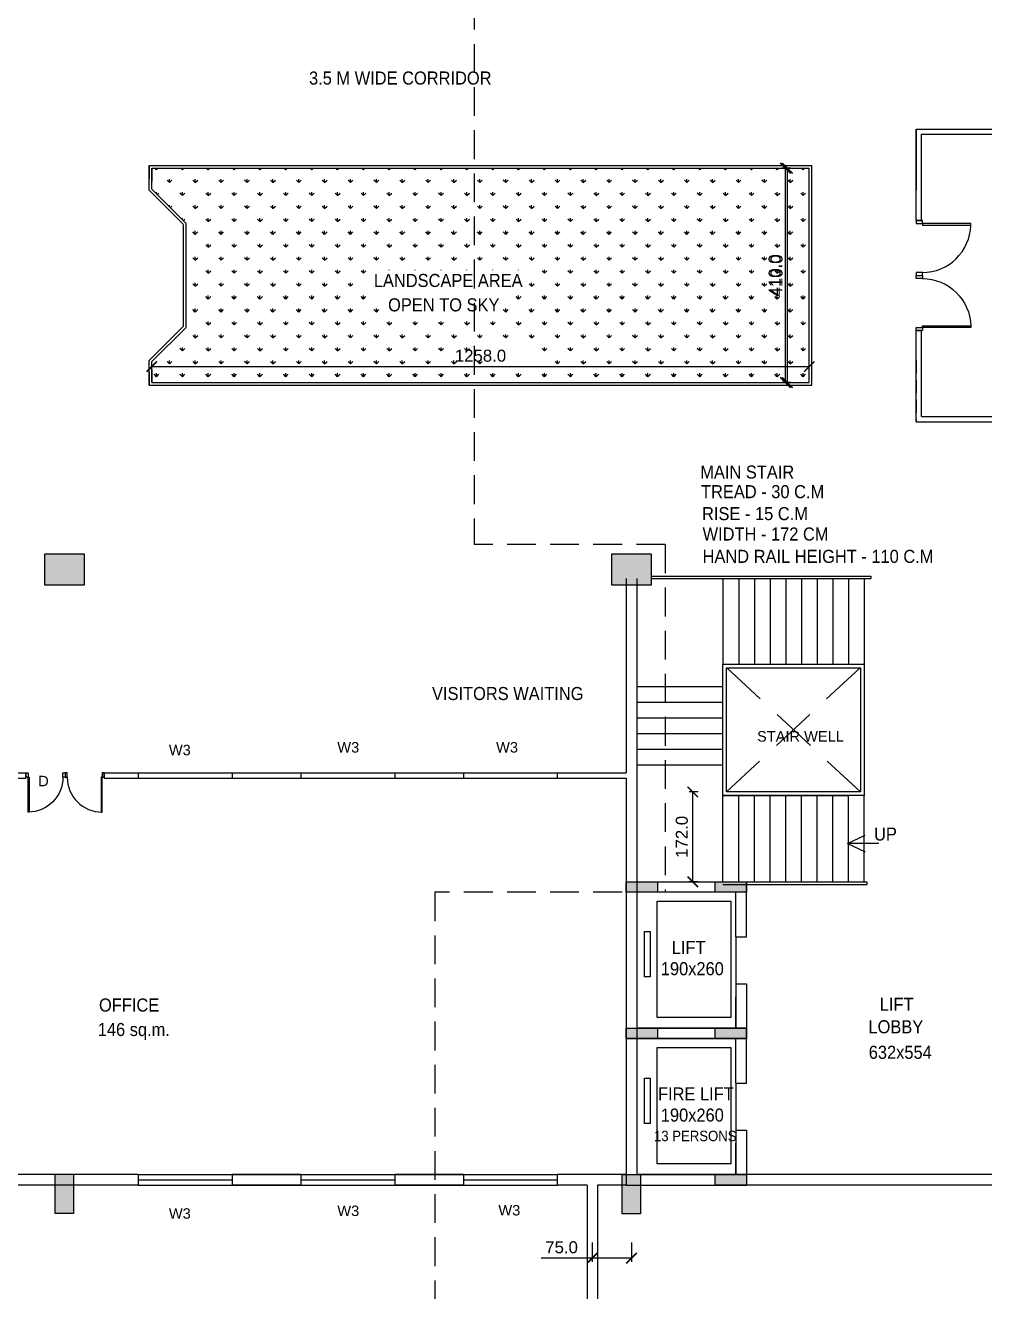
# Model space of a CAD drawing. Extents: x 53439 to 79867, y -144071 to -73305.
# Drawn here: x 68017 to 69853, y -127457 to -125035 of the extents above; entities that cross this region are included whole.
import ezdxf

# ---------------------------------------------------------------- set-up
doc = ezdxf.new("R2010")
doc.units = 0
doc.header["$LTSCALE"] = 0.1
doc.header["$MEASUREMENT"] = 0
doc.header["$PDMODE"] = 35
doc.header["$PDSIZE"] = -0.8
doc.linetypes.add('HIDDEN', pattern=[0.375, 0.25, -0.125])
doc.layers.get('0').update_dxf_attribs({"linetype": 'CONTINUOUS'})
doc.layers.get('DEFPOINTS').update_dxf_attribs({"linetype": 'CONTINUOUS'})
for name, color, linetype in [('DOOR', 30, 'CONTINUOUS'), ('HAT', 253, 'CONTINUOUS'), ('LAYER4', 130, 'CONTINUOUS'), ('STAIR', 142, 'CONTINUOUS'), ('TEXT', 7, 'CONTINUOUS'), ('TEXT-3', 130, 'CONTINUOUS'), ('THIN_HA', 253, 'CONTINUOUS'), ('WALL', 6, 'CONTINUOUS'), ('WIN', 102, 'CONTINUOUS')]:
    doc.layers.add(name, color=color, linetype=linetype)
doc.styles.add('1MM', font='arial.ttf')
doc.styles.add('DIM', font='arial.ttf', dxfattribs={"width": 0.7, "height": 1})
doc.styles.add('DUTCH', font='arial.ttf')
doc.dimstyles.new('KRI', dxfattribs={"dimtxt": 23, "dimasz": 20, "dimexe": 7, "dimexo": 0, "dimgap": 9, "dimtad": 1, "dimdec": 1, "dimzin": 1, "dimtxsty": '1MM', "dimblk": 'ARCHTICK', "dimcen": 0.5, "dimclrd": 252, "dimclre": 252, "dimclrt": 7, "dimaunit": 1, "dimadec": 8, "dimazin": 3, "dimtfac": 1, "dimtdec": 1, "dimtmove": 0, "dimatfit": 3})

# ---------------------------------------------------------------- blocks, each defined once
blk = doc.blocks.new('COL')
at = {"layer": 'LAYER4', "linetype": 'CONTINUOUS', "ltscale": 0.1}
blk.add_hatch(color=256, dxfattribs=at).paths.add_polyline_path([(3474.816, -1756.199), (3474.816, -1755.999), (3475.416, -1755.999), (3475.416, -1756.199)])
blk.add_lwpolyline([(3474.816, -1756.199), (3474.816, -1755.999), (3475.416, -1755.999), (3475.416, -1756.199)], close=True, dxfattribs=at)
blk = doc.blocks.new('_ARCHTICK')
at = {"layer": 'WALL', "color": 0, "const_width": 0.15}
blk.add_lwpolyline([(-0.5, -0.5), (0.5, 0.5)], dxfattribs=at)
blk = doc.blocks.new('*D52')
at = {"layer": 'DEFPOINTS', "color": 0, "linetype": 'CONTINUOUS', "ltscale": 0.1}
for p in [(69102.3, -127363.2, -0.3), (69177.3, -127363.2), (69102.3, -127393.1)]:
    blk.add_point(p, dxfattribs=at)
at = {"layer": 'LAYER4', "color": 252, "linetype": 'CONTINUOUS', "ltscale": 0.1}
for p, q in [((69102.3, -127363.2), (69102.3, -127400.1)), ((69177.3, -127363.2), (69177.3, -127400.1)), ((69102.3, -127393.1), (69004.8, -127393.1)), ((69177.3, -127393.1), (69102.3, -127393.1))]:
    blk.add_line(p, q, dxfattribs=at)
at = {"layer": 'LAYER4', "color": 252, "linetype": 'CONTINUOUS', "ltscale": 0.1, "xscale": 20, "yscale": 20, "zscale": 20}
for p, rotation in [((69102.3, -127393.1), 179.998715690927), ((69177.3, -127393.1), 359.998715690927)]:
    blk.add_blockref('_ARCHTICK', p, dxfattribs=dict(at, rotation=rotation))
at = {"layer": 'LAYER4', "color": 7, "linetype": 'CONTINUOUS', "ltscale": 0.1, "insert": (69043.6, -127372.4), "char_height": 23, "attachment_point": 5, "rotation": 359.9987, "style": '1MM'}
blk.add_mtext('75.0', dxfattribs=at)
blk = doc.blocks.new('YTTU')
at = {"layer": 'THIN_HA', "linetype": 'CONTINUOUS', "ltscale": 0.1}
blk.add_hatch(color=2, dxfattribs=at).paths.add_polyline_path([(-6879.58, -1156.369), (-6878.83, -1156.369), (-6878.83, -1156.969), (-6879.58, -1156.969)])
at = {"layer": 'THIN_HA', "color": 2, "linetype": 'CONTINUOUS', "ltscale": 0.1}
blk.add_lwpolyline([(-6879.58, -1156.369), (-6878.83, -1156.369), (-6878.83, -1156.969), (-6879.58, -1156.969)], close=True, dxfattribs=at)
blk = doc.blocks.new('*D84')
at = {"layer": 'DEFPOINTS', "color": 0, "linetype": 'CONTINUOUS', "ltscale": 0.1}
for p in [(69294.6, -126501.3), (69305, -126501.3), (69305, -126673.3)]:
    blk.add_point(p, dxfattribs=at)
at = {"layer": 'WALL', "color": 252, "linetype": 'CONTINUOUS', "ltscale": 0.1}
for p, q in [((69305, -126501.3), (69287.6, -126501.3)), ((69294.6, -126673.3), (69294.6, -126501.3)), ((69305, -126673.3), (69287.6, -126673.3))]:
    blk.add_line(p, q, dxfattribs=at)
at = {"layer": 'WALL', "color": 252, "linetype": 'CONTINUOUS', "ltscale": 0.1, "xscale": 20, "yscale": 20, "zscale": 20}
for p, rotation in [((69294.6, -126501.3), 90), ((69294.6, -126673.3), 270)]:
    blk.add_blockref('_ARCHTICK', p, dxfattribs=dict(at, rotation=rotation))
at = {"layer": 'WALL', "color": 7, "linetype": 'CONTINUOUS', "ltscale": 0.1, "insert": (69273.8, -126587.3), "char_height": 23, "attachment_point": 5, "rotation": 90, "style": '1MM'}
blk.add_mtext('172.0', dxfattribs=at)
blk = doc.blocks.new('*D142')
at = {"layer": 'DEFPOINTS', "color": 0, "linetype": 'CONTINUOUS', "ltscale": 0.1}
for p in [(68259.4, -125693.3, 4.5), (69517.4, -125687.8), (69517.4, -125693.3, 0)]:
    blk.add_point(p, dxfattribs=at)
at = {"layer": 'WALL', "color": 252, "linetype": 'CONTINUOUS', "ltscale": 0.1}
for p, q in [((68259.4, -125693.3), (68259.4, -125680.8)), ((68259.4, -125687.8), (69517.4, -125687.8)), ((69517.4, -125693.3), (69517.4, -125680.8))]:
    blk.add_line(p, q, dxfattribs=at)
at = {"layer": 'WALL', "color": 252, "linetype": 'CONTINUOUS', "ltscale": 0.1, "xscale": 20, "yscale": 20, "zscale": 20, "rotation": 180}
blk.add_blockref('_ARCHTICK', (68259.4, -125687.8), dxfattribs=at)
at = {"layer": 'WALL', "color": 252, "linetype": 'CONTINUOUS', "ltscale": 0.1, "xscale": 20, "yscale": 20, "zscale": 20}
blk.add_blockref('_ARCHTICK', (69517.4, -125687.8), dxfattribs=at)
at = {"layer": 'WALL', "color": 7, "linetype": 'CONTINUOUS', "ltscale": 0.1, "insert": (68888.4, -125667), "char_height": 23, "attachment_point": 5, "style": '1MM'}
blk.add_mtext('1258.0', dxfattribs=at)
blk = doc.blocks.new('*D143')
at = {"layer": 'DEFPOINTS', "color": 0, "linetype": 'CONTINUOUS', "ltscale": 0.1}
for p in [(69475.8, -125308.3), (69482.4, -125308.3, 9.2), (69482.4, -125718.3, 9.2)]:
    blk.add_point(p, dxfattribs=at)
at = {"layer": 'WALL', "color": 252, "linetype": 'CONTINUOUS', "ltscale": 0.1}
for p, q in [((69482.4, -125308.3), (69468.8, -125308.3)), ((69475.8, -125718.3), (69475.8, -125308.3)), ((69482.4, -125718.3), (69468.8, -125718.3))]:
    blk.add_line(p, q, dxfattribs=at)
at = {"layer": 'WALL', "color": 252, "linetype": 'CONTINUOUS', "ltscale": 0.1, "xscale": 20, "yscale": 20, "zscale": 20}
for p, rotation in [((69475.8, -125308.3), 90), ((69475.8, -125718.3), 270)]:
    blk.add_blockref('_ARCHTICK', p, dxfattribs=dict(at, rotation=rotation))
at = {"layer": 'WALL', "color": 7, "linetype": 'CONTINUOUS', "ltscale": 0.1, "insert": (69455, -125513.3), "char_height": 23, "attachment_point": 5, "rotation": 90, "style": '1MM'}
blk.add_mtext('410.0', dxfattribs=at)
blk = doc.blocks.new('*D90')
at = {"layer": 'DEFPOINTS', "color": 0, "linetype": 'CONTINUOUS', "ltscale": 0.1}
for p in [(69472.1, -125308.3), (69478.8, -125308.3, 9.2), (69478.8, -125718.3, 9.2)]:
    blk.add_point(p, dxfattribs=at)
at = {"layer": 'WALL', "color": 252, "linetype": 'CONTINUOUS', "ltscale": 0.1}
for p, q in [((69478.8, -125308.3), (69465.1, -125308.3)), ((69472.1, -125718.3), (69472.1, -125308.3)), ((69478.8, -125718.3), (69465.1, -125718.3))]:
    blk.add_line(p, q, dxfattribs=at)
at = {"layer": 'WALL', "color": 252, "linetype": 'CONTINUOUS', "ltscale": 0.1, "xscale": 20, "yscale": 20, "zscale": 20}
for p, rotation in [((69472.1, -125308.3), 90), ((69472.1, -125718.3), 270)]:
    blk.add_blockref('_ARCHTICK', p, dxfattribs=dict(at, rotation=rotation))
at = {"layer": 'WALL', "color": 7, "linetype": 'CONTINUOUS', "ltscale": 0.1, "insert": (69451.4, -125513.3), "char_height": 23, "attachment_point": 5, "rotation": 90, "style": '1MM'}
blk.add_mtext('410.0', dxfattribs=at)
blk = doc.blocks.new('A$C764D24B9')
at = {"layer": 'DOOR'}
for points in [[(0.056, 0.111), (0.083, 0.111), (0.083, 1), (0.056, 1)], [(0, 0), (0.056, 0), (0.056, 0.111), (0, 0.111)], [(0.944, 0), (1, 0), (1, 0.111), (0.944, 0.111)]]:
    blk.add_lwpolyline(points, close=True, dxfattribs=at)
blk.add_arc((0.056, 0.111), 0.889, 0, 90, dxfattribs=at)
blk = doc.blocks.new('A$C67844AE1')
at = {"layer": 'DOOR'}
for points in [[(-212.1, -222.2), (-210, -222.2), (-210, -156), (-212.1, -156)], [(-216.2, -230.5), (-212.1, -230.5), (-212.1, -222.2), (-216.2, -222.2)], [(-145.4, -230.5), (-141.2, -230.5), (-141.2, -222.2), (-145.4, -222.2)]]:
    blk.add_lwpolyline(points, close=True, dxfattribs=at)
blk.add_arc((-211.7, -222.3), 66.3, 0.0126, 88.5703, dxfattribs=at)

msp = doc.modelspace()

# ---------------------------------------------------------------- hatches: boundary and pattern name
at = {"layer": 'HAT', "linetype": 'CONTINUOUS', "ltscale": 0.1}
h = msp.add_hatch(dxfattribs=at)
h.set_pattern_fill('GRASS', color=3, scale=35, style=0)
h.set_pattern_definition([(90, (-33523.066, -111229.082), (-24.7487373, 24.7487373), [6.5625, -42.934975]), (45, (-33523.066, -111229.08), (-24.748737, 24.748737), [6.5625, -28.4375]), (135, (-33523.066, -111229.08), (-24.748737, -24.748737), [6.5625, -28.4375])])
h.paths.add_polyline_path([(69517.44, -125308.28), (69177.31, -125308.28), (69177.31, -125718.28), (69517.44, -125718.28)])
h.paths.add_polyline_path([(69177.31, -125308.28), (68876.58, -125308.28), (68876.58, -125718.28), (69177.31, -125718.28)])
h.paths.add_polyline_path([(68876.58, -125308.28), (68259.42, -125308.28), (68259.42, -125348.28), (68324.42, -125413.28), (68324.42, -125613.28), (68259.42, -125678.28), (68259.42, -125718.28), (68876.58, -125718.28)])
h.paths.add_polyline_path([(69563.83, -125558.26), (69563.83, -125468.3), (69598.81, -125468.3), (69598.81, -125558.26)])
h.paths.add_polyline_path([(69563.83, -125558.26), (69563.83, -125468.3), (69598.81, -125468.3), (69598.81, -125558.26)])
h.paths.add_polyline_path([(68900.95, -125649.53), (69005.82, -125649.53), (69005.82, -125684.53), (68900.95, -125684.53)], flags=16)
h.paths.add_polyline_path([(68705.15, -125588.99), (68931.18, -125588.99), (68931.18, -125550.19), (68705.15, -125550.19)])
h.paths.add_polyline_path([(68677.86, -125542.34), (68975.57, -125542.34), (68975.57, -125503.56), (68677.86, -125503.56)])
at = {"layer": 'THIN_HA', "linetype": 'CONTINUOUS', "ltscale": 0.1}
for points in [[(69227.27, -126673.32), (69227.27, -126693.32), (69167.27, -126693.32), (69167.27, -126673.32)], [(69397.27, -126673.32), (69397.27, -126693.32), (69337.27, -126693.32), (69337.27, -126673.32)], [(69227.27, -126953.24), (69227.27, -126973.24), (69167.27, -126973.24), (69167.27, -126953.24)], [(69397.27, -126953.32), (69397.27, -126973.32), (69337.27, -126973.32), (69337.27, -126953.32)], [(68074.81, -127232.78), (68109.81, -127232.78), (68109.81, -127307.78), (68074.81, -127307.78)], [(69159.81, -127233.28), (69194.81, -127233.28), (69194.81, -127308.28), (69159.81, -127308.28)], [(69397.27, -127233.28), (69397.27, -127253.28), (69337.27, -127253.28), (69337.27, -127233.28)]]:
    msp.add_hatch(color=2, dxfattribs=at).paths.add_polyline_path(points)

# ---------------------------------------------------------------- linework, layer by layer
at = {"layer": 'DOOR', "linetype": 'CONTINUOUS', "ltscale": 0.1}
for p, q in [((69352.28, -126256.8, 0), (69622.37, -126256.77, 0)), ((69352.28, -126508.29), (69352.28, -126256.8)), ((69352.29, -126256.8, 0), (69622.37, -126256.77, 0)), ((69359.28, -126263.82, 0), (69615.37, -126263.8, 0)), ((69359.28, -126501.32), (69359.28, -126263.82)), ((69615.37, -126263.8), (69615.38, -126501.31)), ((69622.37, -126256.8), (69622.38, -126508.28)), ((69622.28, -126508.28), (69352.28, -126508.29)), ((69352.28, -126508.29), (69592.28, -126508.29)), ((69352.28, -126508.29), (69592.28, -126508.29)), ((69615.38, -126501.31), (69359.28, -126501.32))]:
    msp.add_line(p, q, dxfattribs=at)
for points in [[(69226.5, -126710.21), (69367.4, -126710.21), (69367.4, -126932.85), (69226.5, -126932.85)], [(69202.59, -126768.61), (69213.14, -126768.61), (69213.14, -126855.27), (69202.59, -126855.27)], [(69226.5, -126990.21), (69367.4, -126990.21), (69367.4, -127212.85), (69226.5, -127212.85)], [(69202.59, -127048.61), (69213.14, -127048.61), (69213.14, -127135.27), (69202.59, -127135.27)]]:
    msp.add_lwpolyline(points, close=True, dxfattribs=at)
at = {"layer": 'HAT', "color": 7, "linetype": 'HIDDEN', "ltscale": 2200}
for p, q in [((68876.58, -123255.68), (68876.58, -126027.95)), ((69241.78, -126027.95), (68876.58, -126027.95)), ((69241.78, -126027.95), (69241.78, -126693.24, 0)), ((69241.78, -126693.24, 0), (68801.3, -126693.24, 0)), ((68801.3, -126693.24, 0), (68801.3, -128014.29, 0))]:
    msp.add_line(p, q, dxfattribs=at)
at = {"layer": 'LAYER4', "linetype": 'CONTINUOUS', "ltscale": 0.1}
for p, q in [((69722.36, -125233.28, -0.01), (69722.36, -125350.35, -0.01)), ((69722.36, -125233.28, -0.01), (70025.5, -125233.33, -5.69)), ((69722.42, -125408.54, -0.01), (69722.45, -125233.28, -0.01)), ((69722.35, -125243.28, -0.01), (69722.45, -125243.28, -0.01)), ((69732.42, -125408.54, -0.01), (69732.45, -125243.28, -0.01)), ((69732.45, -125243.28, -0.2), (70035.5, -125243.32, -3.86)), ((68254.42, -125303.28, 9.26), (69522.44, -125303.26, 9.24)), ((68254.42, -125303.28, 4.49), (68254.42, -125328.28, 4.49)), ((68254.42, -125350.35, 4.63), (68254.42, -125303.28, 4.63)), ((69522.44, -125723.26, -0.01), (69522.44, -125303.26, -0.01)), ((68259.42, -125308.28, 9.26), (69517.44, -125308.26, 9.24)), ((68259.42, -125308.28, 4.49), (68259.42, -125333.28, 4.49)), ((68259.42, -125348.28, 4.63), (68259.42, -125308.28, 4.63)), ((69517.44, -125718.26, -0.01), (69517.44, -125308.26, -0.01)), ((68254.42, -125350.35, 4.63), (68319.42, -125415.35, 4.63)), ((68259.42, -125348.28, 4.63), (68324.42, -125413.28, 4.63)), ((68319.42, -125415.88, 4.63), (68319.42, -125611.21, 4.63)), ((68324.42, -125413.28, 4.63), (68324.42, -125613.28, 4.63)), ((69722.38, -125408.54, -0.01), (69732.42, -125408.54, -0.01)), ((68254.42, -125676.21, 4.63), (68319.42, -125611.21, 4.63)), ((68259.42, -125678.28, 4.63), (68324.42, -125613.28, 4.63)), ((69722.36, -125793.28, -0.01), (69722.38, -125618.54, -0.01)), ((69722.38, -125618.54, -0.01), (69732.38, -125618.54, -0.01)), ((69732.36, -125783.28, -0.01), (69732.38, -125618.54, -0.01)), ((68254.42, -125723.28, 4.63), (68254.42, -125676.21, 4.63)), ((68259.42, -125718.28, 4.63), (68259.42, -125678.28, 4.63)), ((68259.42, -125693.28, 4.49), (68259.42, -125718.28, 4.49)), ((68254.42, -125698.28, 4.49), (68254.42, -125723.28, 4.49)), ((68259.42, -125718.28, 9.26), (69517.44, -125718.26, 9.24)), ((68254.42, -125723.28, 9.26), (69522.44, -125723.26, 9.24)), ((69722.36, -125783.28, -0.01), (69722.36, -125783.28, -0.01)), ((69732.36, -125783.28, -0.04), (70035.5, -125783.29, -0.83)), ((69722.36, -125793.28, -0.01), (70025.5, -125793.29, -0.81)), ((69732.36, -125793.28, -0.01), (69732.36, -125793.28, -0.01)), ((69377.31, -126778.28, -10.81), (69377.31, -126868.28, -10.81)), ((69377.31, -126778.28, -10.81), (69377.31, -126868.28, -10.81)), ((69377.31, -127058.28, -10.81), (69377.31, -127148.28, -10.81)), ((69377.31, -127058.28, -10.81), (69377.31, -127148.28, -10.81))]:
    msp.add_line(p, q, dxfattribs=at)
at = {"layer": 'LAYER4', "linetype": 'HIDDEN', "ltscale": 1000}
msp.add_line((69722.36, -125676.21, -0.01), (69722.36, -125793.28, -0.01), dxfattribs=at)
at = {"layer": 'LAYER4', "color": 1, "linetype": 'HIDDEN', "ltscale": 3500}
for p, q in [((69614.85, -126263.8, 0.3), (69359.28, -126501.32, 0)), ((69359.83, -126263.82, 0.3), (69615.38, -126501.31, 0))]:
    msp.add_line(p, q, dxfattribs=at)
at = {"layer": 'STAIR', "linetype": 'CONTINUOUS', "ltscale": 0.1}
for p, q in [((69214.81, -126088.37, 0), (69635.27, -126088.32, 0)), ((69214.81, -126093.37, 0), (69635.27, -126093.32, 0)), ((69352.48, -126093.29), (69352.48, -126256.8)), ((69382.48, -126093.29), (69382.48, -126256.8)), ((69382.48, -126093.29), (69382.48, -126256.8)), ((69412.48, -126093.29), (69412.48, -126256.8)), ((69412.48, -126093.29), (69412.48, -126256.8)), ((69442.48, -126093.29), (69442.48, -126256.8)), ((69442.48, -126093.29), (69442.48, -126256.8)), ((69472.48, -126093.29), (69472.48, -126256.8)), ((69472.48, -126093.29), (69472.48, -126256.8)), ((69502.48, -126093.29), (69502.48, -126256.8)), ((69502.48, -126093.29), (69502.48, -126256.8)), ((69532.48, -126093.29), (69532.48, -126256.8)), ((69532.48, -126093.29), (69532.48, -126256.8)), ((69562.48, -126093.29), (69562.48, -126256.8)), ((69562.48, -126093.29), (69562.48, -126256.8)), ((69592.45, -126093.31), (69592.37, -126256.8)), ((69592.45, -126093.31), (69592.37, -126256.8)), ((69592.48, -126093.29), (69592.48, -126256.8)), ((69592.48, -126093.29), (69592.48, -126256.8)), ((69622.45, -126093.33), (69622.37, -126256.8)), ((69622.45, -126093.33), (69622.37, -126256.8)), ((69635.27, -126088.32, 0), (69635.27, -126093.32, 0)), ((69635.27, -126088.32, 0), (69635.27, -126093.32, 0)), ((69352.28, -126300.39), (69187.31, -126300.39)), ((69352.28, -126300.39), (69187.31, -126300.39)), ((69352.28, -126330.39), (69187.31, -126330.39)), ((69352.28, -126330.39), (69187.31, -126330.39)), ((69352.28, -126360.39), (69187.31, -126360.39)), ((69352.28, -126360.39), (69187.31, -126360.39)), ((69352.28, -126390.39), (69187.31, -126390.39)), ((69352.28, -126390.39), (69187.31, -126390.39)), ((69352.28, -126420.39), (69187.31, -126420.39)), ((69352.28, -126450.39), (69187.31, -126450.39)), ((69352.28, -126673.28), (69352.28, -126508.29)), ((69382.28, -126508.29), (69382.28, -126673.29)), ((69382.28, -126508.29), (69382.28, -126673.29)), ((69382.28, -126508.32), (69382.28, -126673.32)), ((69382.28, -126508.32), (69382.28, -126673.32)), ((69412.28, -126508.29), (69412.28, -126673.29)), ((69412.28, -126508.29), (69412.28, -126673.29)), ((69412.28, -126508.32), (69412.28, -126673.32)), ((69412.28, -126508.32), (69412.28, -126673.32)), ((69442.28, -126508.29), (69442.28, -126673.29)), ((69442.28, -126508.29), (69442.28, -126673.29)), ((69442.28, -126508.32), (69442.28, -126673.32)), ((69442.28, -126508.32), (69442.28, -126673.32)), ((69472.28, -126508.29), (69472.28, -126673.29)), ((69472.28, -126508.29), (69472.28, -126673.29)), ((69472.28, -126508.32), (69472.28, -126673.32)), ((69472.28, -126508.32), (69472.28, -126673.32)), ((69502.28, -126508.29), (69502.28, -126673.29)), ((69502.28, -126508.29), (69502.28, -126673.29)), ((69502.28, -126508.32), (69502.28, -126673.32)), ((69502.28, -126508.32), (69502.28, -126673.32)), ((69532.28, -126508.29), (69532.28, -126673.29)), ((69532.28, -126508.29), (69532.28, -126673.29)), ((69532.28, -126508.32), (69532.28, -126673.32)), ((69532.28, -126508.32), (69532.28, -126673.32)), ((69562.28, -126508.29), (69562.28, -126673.29)), ((69562.28, -126508.29), (69562.28, -126673.29)), ((69562.28, -126508.32), (69562.28, -126673.32)), ((69562.28, -126508.32), (69562.28, -126673.32)), ((69592.28, -126508.29), (69592.28, -126673.29)), ((69592.28, -126508.29), (69592.28, -126673.29)), ((69592.28, -126508.32), (69592.28, -126673.32)), ((69592.28, -126508.32), (69592.28, -126673.32)), ((69622.28, -126508.29), (69622.2, -126673.29)), ((69622.28, -126508.29), (69622.2, -126673.29)), ((69622.28, -126508.32), (69622.2, -126673.32)), ((69622.28, -126508.32), (69622.2, -126673.32)), ((69352.29, -126673.29, 10.81), (69627.59, -126673.27, 10.81)), ((69352.29, -126673.29, 10.81), (69627.59, -126673.27, 10.81)), ((69352.29, -126678.29, 10.81), (69627.59, -126678.27, 10.81)), ((69352.29, -126678.29, 10.81), (69627.59, -126678.27, 10.81)), ((69627.59, -126673.26, 10.81), (69627.59, -126678.27, 10.81)), ((69627.59, -126673.26, 10.81), (69627.59, -126678.27, 10.81))]:
    msp.add_line(p, q, dxfattribs=at)
at = {"layer": 'THIN_HA', "color": 2, "linetype": 'CONTINUOUS', "ltscale": 0.1}
for points, elevation in [([(69227.27, -126673.32), (69227.27, -126693.32), (69167.27, -126693.32), (69167.27, -126673.32)], 10.81), ([(69397.27, -126673.32), (69397.27, -126693.32), (69337.27, -126693.32), (69337.27, -126673.32)], 10.81), ([(69227.27, -126953.24), (69227.27, -126973.24), (69167.27, -126973.24), (69167.27, -126953.24)], 0), ([(69397.27, -126953.32), (69397.27, -126973.32), (69337.27, -126973.32), (69337.27, -126953.32)], 10.81), ([(68074.81, -127232.78), (68109.81, -127232.78), (68109.81, -127307.78), (68074.81, -127307.78)], 0), ([(69159.81, -127233.28), (69194.81, -127233.28), (69194.81, -127308.28), (69159.81, -127308.28)], 0), ([(69397.27, -127233.28), (69397.27, -127253.28), (69337.27, -127253.28), (69337.27, -127233.28)], 0)]:
    msp.add_lwpolyline(points, close=True, dxfattribs=dict(at, elevation=elevation))
at = {"layer": 'WALL', "linetype": 'CONTINUOUS', "ltscale": 0.1}
for p, q in [((69167.31, -126093.28), (69167.31, -126464.95)), ((69167.31, -126093.28), (69167.31, -126464.95)), ((69167.31, -126093.28), (69167.31, -126464.95)), ((69187.32, -126093.28), (69187.31, -127158.28)), ((69187.32, -126093.28), (69187.31, -127158.28)), ((69187.32, -126093.28), (69187.31, -127158.28)), ((67951.06, -126465.01, 0), (68018.49, -126464.99, 0)), ((68018.49, -126464.99), (68018.5, -126474.99, 0)), ((68168.49, -126464.95, 0), (68233.46, -126464.95, 0)), ((68168.49, -126464.95), (68168.49, -126475.22)), ((68233.46, -126464.95, -9.89), (68233.46, -126474.95, -9.89)), ((68413.46, -126464.95), (68544.71, -126464.95)), ((68413.46, -126464.95, -9.89), (68413.46, -126474.95, -9.89)), ((68544.71, -126464.95, -9.89), (68544.71, -126474.95, -9.89)), ((68724.71, -126464.95), (68855.96, -126464.95)), ((68724.71, -126464.95, -9.89), (68724.71, -126474.95, -9.89)), ((68855.96, -126464.95, -9.89), (68855.96, -126474.95, -9.89)), ((69035.96, -126464.95, 0), (69167.31, -126464.95, 0)), ((69035.96, -126474.95, -9.89), (69035.96, -126464.95, -9.89)), ((67951.06, -126475.01, 0), (68018.5, -126474.99, 0)), ((68168.49, -126474.95, 0), (68233.46, -126474.95, 0)), ((68413.46, -126474.95), (68544.71, -126474.95)), ((68724.71, -126474.95), (68855.96, -126474.95)), ((69035.96, -126474.95, 0), (69167.31, -126474.95, 0)), ((69167.31, -126474.95), (69167.31, -127158.28)), ((69167.31, -126484.95), (69167.31, -127158.28)), ((69167.31, -126484.95), (69167.31, -127158.28)), ((69590.56, -126600.11), (69624.66, -126584.11)), ((69650.71, -126600.11), (69590.56, -126600.11)), ((69590.56, -126600.11), (69624.66, -126616.11)), ((69167.27, -126673.28, 10.81), (69397.27, -126673.28, 10.81)), ((69167.27, -126673.28, 10.81), (69397.27, -126673.28, 10.81)), ((69167.31, -126673.28, 10.81), (69397.31, -126673.28, 10.81)), ((69167.31, -126673.28, 10.81), (69397.31, -126673.28, 10.81)), ((69167.31, -126673.32), (69167.31, -126973.28)), ((69167.31, -126673.32), (69397.31, -126673.32)), ((69167.31, -126673.32), (69167.31, -126973.28)), ((69167.31, -126673.32), (69397.31, -126673.32)), ((69292.28, -126673.24, 10.81), (69292.28, -126673.28, 10.81)), ((69292.28, -126673.24, 10.81), (69292.28, -126673.28, 10.81)), ((69292.28, -126673.28), (69292.28, -126673.32)), ((69292.28, -126673.28), (69292.28, -126673.32)), ((69397.31, -126778.28, -10.81), (69397.31, -126673.32)), ((69397.31, -126778.28, -10.81), (69397.31, -126673.32)), ((69397.27, -126693.24, 0), (69187.27, -126693.24, 0)), ((69397.27, -126693.24, 0), (69187.27, -126693.24, 0)), ((69397.31, -126693.24, 0), (69187.31, -126693.24, 0)), ((69397.31, -126693.24, 0), (69187.31, -126693.24, 0)), ((69397.31, -126693.28, -10.81), (69187.31, -126693.28, -10.81)), ((69187.31, -126693.28), (69187.31, -126953.28)), ((69397.31, -126693.28, -10.81), (69187.31, -126693.28, -10.81)), ((69187.31, -126693.28), (69187.31, -126953.28)), ((69377.31, -126778.28, -10.81), (69377.31, -126693.32)), ((69377.31, -126778.28, -10.81), (69377.31, -126693.32)), ((69377.31, -126778.28, -10.81), (69397.31, -126778.28, -10.81)), ((69377.31, -126778.28, -10.81), (69397.31, -126778.28, -10.81)), ((69377.31, -126868.28, -10.81), (69377.31, -126953.28, -10.81)), ((69377.31, -126868.28, -10.81), (69397.31, -126868.28, -10.81)), ((69377.31, -126868.28, -10.81), (69377.31, -126953.28, -10.81)), ((69377.31, -126868.28, -10.81), (69397.31, -126868.28, -10.81)), ((69397.31, -126868.28, -10.81), (69397.31, -126973.28, -10.81)), ((69397.31, -126868.28, -10.81), (69397.31, -126973.28, -10.81)), ((69377.31, -126953.28, -10.81), (69377.31, -126893.28, -10.81)), ((69377.31, -126953.28, -10.81), (69377.31, -126893.28, -10.81)), ((69167.31, -126953.32), (69167.31, -127253.28, -10.81)), ((69167.31, -126953.32), (69397.31, -126953.32)), ((69167.31, -126953.32), (69167.31, -127253.28, -10.81)), ((69167.31, -126953.32), (69397.31, -126953.32)), ((69187.31, -126953.28, -10.81), (69397.31, -126953.28, -10.81)), ((69187.31, -126953.28, -10.81), (69397.31, -126953.28, -10.81)), ((69292.28, -126953.28), (69292.28, -126953.32)), ((69292.28, -126953.28), (69292.28, -126953.32)), ((69397.31, -127058.28, -10.81), (69397.31, -126953.32)), ((69397.31, -127058.28, -10.81), (69397.31, -126953.32)), ((69397.31, -126973.28, -10.81), (69187.31, -126973.28, -10.81)), ((69187.31, -126973.28, -10.81), (69187.31, -127233.28, -10.81)), ((69397.31, -126973.28, -10.81), (69187.31, -126973.28, -10.81)), ((69187.31, -126973.28, -10.81), (69187.31, -127233.28, -10.81)), ((69377.31, -127058.28, -10.81), (69377.31, -126973.32)), ((69377.31, -127058.28, -10.81), (69377.31, -126973.32)), ((69377.31, -127058.28, -10.81), (69397.31, -127058.28, -10.81)), ((69377.31, -127058.28, -10.81), (69397.31, -127058.28, -10.81)), ((69377.31, -127148.28, -10.81), (69377.31, -127233.28, -10.81)), ((69377.31, -127148.28, -10.81), (69397.31, -127148.28, -10.81)), ((69377.31, -127148.28, -10.81), (69377.31, -127233.28, -10.81)), ((69377.31, -127148.28, -10.81), (69397.31, -127148.28, -10.81)), ((69397.31, -127148.28, -10.81), (69397.31, -127253.28, -10.81)), ((69397.31, -127148.28, -10.81), (69397.31, -127253.28, -10.81)), ((69377.31, -127233.28, -10.81), (69377.31, -127173.28, -10.81)), ((69377.31, -127233.28, -10.81), (69377.31, -127173.28, -10.81)), ((68233.46, -127233.28, -9.89), (67951.06, -127233.28)), ((68233.46, -127233.28, -9.89), (68233.46, -127253.28, -9.89)), ((68544.71, -127233.28), (68413.46, -127233.28)), ((68544.71, -127233.28, 0), (68413.46, -127233.28, 0)), ((68544.71, -127233.28, 0), (68413.46, -127233.28, 0)), ((68544.71, -127233.28, 0), (68413.46, -127233.28, 0)), ((68544.71, -127233.28, 0), (68413.46, -127233.28, 0)), ((68544.71, -127233.28, 0), (68413.46, -127233.28, 0)), ((68544.71, -127233.28, 0), (68413.46, -127233.28, 0)), ((68544.71, -127233.28, 0), (68413.46, -127233.28, 0)), ((68413.46, -127233.28, -9.89), (68544.71, -127233.28, -9.89)), ((68413.46, -127233.28, -9.89), (68544.71, -127233.28, -9.89)), ((68413.46, -127233.28, -9.89), (68413.46, -127253.28, -9.89)), ((68413.46, -127233.28, -9.89), (68544.71, -127233.28, -9.89)), ((68544.71, -127233.28, -9.89), (68437.21, -127233.28, -9.89)), ((68437.21, -127233.28, -9.89), (68544.71, -127233.28, -9.89)), ((68544.71, -127233.28, -9.89), (68544.71, -127253.28, -9.89)), ((68855.96, -127233.28), (68724.71, -127233.28)), ((68855.96, -127233.28, 0), (68724.71, -127233.28, 0)), ((68855.96, -127233.28, 0), (68724.71, -127233.28, 0)), ((68855.96, -127233.28, 0), (68724.71, -127233.28, 0)), ((68855.96, -127233.28, 0), (68724.71, -127233.28, 0)), ((68855.96, -127233.28, 0), (68724.71, -127233.28, 0)), ((68855.96, -127233.28, 0), (68724.71, -127233.28, 0)), ((68855.96, -127233.28, 0), (68724.71, -127233.28, 0)), ((68724.71, -127233.28, -9.89), (68855.96, -127233.28, -9.89)), ((68724.71, -127233.28, -9.89), (68855.96, -127233.28, -9.89)), ((68724.71, -127233.28, -9.89), (68724.71, -127253.28, -9.89)), ((68724.71, -127233.28, -9.89), (68855.96, -127233.28, -9.89)), ((68855.96, -127233.28, -9.89), (68739.71, -127233.28, -9.89)), ((68739.71, -127233.28, -9.89), (68855.96, -127233.28, -9.89)), ((68855.96, -127233.28, -9.89), (68855.96, -127253.28, -9.89)), ((69112.79, -127233.28), (69035.96, -127233.28)), ((69112.79, -127233.28), (69035.96, -127233.28)), ((69112.79, -127233.28), (69035.96, -127233.28)), ((69112.79, -127233.28), (69035.96, -127233.28)), ((69112.79, -127233.28), (69035.96, -127233.28)), ((69112.79, -127233.28), (69035.96, -127233.28)), ((69167.31, -127233.28), (69035.96, -127233.28)), ((69035.96, -127253.28, -9.89), (69035.96, -127233.28, -9.89)), ((69187.31, -127233.28, -10.81), (69397.31, -127233.28, -10.81)), ((69187.31, -127233.28, -10.81), (69397.31, -127233.28, -10.81)), ((69397.35, -127232.78, -2.14), (69925.64, -127232.78, -2.14)), ((69397.35, -127232.78, -2.37), (69752.54, -127232.78, -2.37)), ((68233.46, -127253.28, -9.89), (67951.06, -127253.28)), ((68544.71, -127253.28, -4.52), (68413.46, -127253.28, -3.19)), ((68544.71, -127253.28, -4.52), (68413.46, -127253.28, -3.19)), ((68544.71, -127253.28, -4.52), (68413.46, -127253.28, -3.19)), ((68413.46, -127253.28, -9.89), (68544.71, -127253.28, -9.89)), ((68413.46, -127253.28, -9.89), (68544.71, -127253.28, -9.89)), ((68413.46, -127253.28, -9.89), (68544.71, -127253.28, -9.89)), ((68544.71, -127253.28, -9.89), (68437.21, -127253.28, -9.89)), ((68544.71, -127253.28, -9.89), (68437.21, -127253.28, -9.89)), ((68544.71, -127253.28, -9.89), (68437.21, -127253.28, -9.89)), ((68544.71, -127253.28, -9.89), (68437.21, -127253.28, -9.89)), ((68544.71, -127253.28, -9.89), (68437.21, -127253.28, -9.89)), ((68855.96, -127253.28, -7.66), (68724.71, -127253.28, -6.34)), ((68855.96, -127253.28, -7.66), (68724.71, -127253.28, -6.34)), ((68855.96, -127253.28, -7.66), (68724.71, -127253.28, -6.34)), ((68724.71, -127253.28, -9.89), (68855.96, -127253.28, -9.89)), ((68724.71, -127253.28, -9.89), (68855.96, -127253.28, -9.89)), ((68724.71, -127253.28, -9.89), (68855.96, -127253.28, -9.89)), ((68855.96, -127253.28, -9.89), (68739.71, -127253.28, -9.89)), ((68855.96, -127253.28, -9.89), (68739.71, -127253.28, -9.89)), ((68855.96, -127253.28, -9.89), (68739.71, -127253.28, -9.89)), ((68855.96, -127253.28, -9.89), (68739.71, -127253.28, -9.89)), ((68855.96, -127253.28, -9.89), (68739.71, -127253.28, -9.89)), ((69092.31, -127253.28, -10.05), (69035.96, -127253.28, -9.48)), ((69092.31, -127253.28, -10.05), (69035.96, -127253.28, -9.48)), ((69092.31, -127253.28, 0.08), (69092.31, -127516.56, -1.57)), ((69167.31, -127253.28, -10.81), (69112.31, -127253.28, -10.25)), ((69167.31, -127253.28, -10.81), (69112.31, -127253.28, -10.25)), ((69112.31, -127253.28, 0.08), (69112.31, -127496.56, -1.45)), ((69397.35, -127252.78, -2.37), (69925.65, -127252.78, -2.37)), ((69397.35, -127252.78, -2.37), (69772.54, -127252.78, -2.37))]:
    msp.add_line(p, q, dxfattribs=at)
for points, elevation in [([(68233.46, -126464.95), (68233.46, -126474.95)], -9.89), ([(68413.46, -126464.95), (68413.46, -126474.95)], -9.89), ([(69397.31, -126953.28), (69187.31, -126953.28)], -10.81), ([(69397.31, -126953.28), (69187.31, -126953.28)], -10.81), ([(69397.31, -126953.28), (69187.31, -126953.28)], -10.81), ([(69397.31, -126953.28), (69187.31, -126953.28)], -10.81), ([(69167.31, -126973.28), (69397.31, -126973.28)], -10.81), ([(69167.31, -126973.28), (69397.31, -126973.28)], -10.81), ([(68233.46, -127233.28), (68233.46, -127253.28)], -9.89), ([(68413.46, -127233.28), (68544.71, -127233.28)], -9.89), ([(68413.46, -127233.28), (68413.46, -127253.28)], -9.89), ([(68437.21, -127233.28), (68544.71, -127233.28)], -9.89), ([(68724.71, -127233.28), (68855.96, -127233.28)], -9.89), ([(68739.71, -127233.28), (68855.96, -127233.28)], -9.89), ([(69397.31, -127233.28), (69187.31, -127233.28)], -10.81), ([(69397.31, -127233.28), (69187.31, -127233.28)], -10.81), ([(69397.31, -127233.28), (69187.31, -127233.28)], -10.81), ([(69397.31, -127233.28), (69187.31, -127233.28)], -10.81), ([(68413.46, -127253.28), (68544.71, -127253.28)], -9.89), ([(68437.21, -127253.28), (68544.71, -127253.28)], -9.89), ([(68724.71, -127253.28), (68855.96, -127253.28)], -9.89), ([(68739.71, -127253.28), (68855.96, -127253.28)], -9.89), ([(69167.31, -127253.28), (69397.31, -127253.28)], -10.81), ([(69167.31, -127253.28), (69397.31, -127253.28)], -10.81)]:
    msp.add_lwpolyline(points, dxfattribs=dict(at, elevation=elevation))
at = {"layer": 'WIN'}
for p, q in [((68233.46, -126464.95, -9.89), (68413.46, -126464.95, -9.89)), ((68544.71, -126464.95, -9.89), (68724.71, -126464.95, -9.89)), ((68855.96, -126464.95, -9.89), (69035.96, -126464.95, -9.89)), ((68233.46, -126474.95, -9.89), (68413.46, -126474.95, -9.89)), ((68544.71, -126474.95, -9.89), (68724.71, -126474.95, -9.89)), ((68855.96, -126474.95, -9.89), (69035.96, -126474.95, -9.89)), ((68233.46, -127233.28, -9.89), (68413.46, -127233.28, -9.89)), ((68233.46, -127243.28, -9.89), (68413.46, -127243.28, -9.89)), ((68544.71, -127233.28, -9.89), (68724.71, -127233.28, -9.89)), ((68544.71, -127243.28, -9.89), (68724.71, -127243.28, -9.89)), ((68855.96, -127233.28, -9.89), (69035.96, -127233.28, -9.89)), ((68855.96, -127243.28, -9.89), (69035.96, -127243.28, -9.89)), ((68233.46, -127253.28, -9.89), (68413.46, -127253.28, -9.89)), ((68544.71, -127253.28, -9.89), (68724.71, -127253.28, -9.89)), ((68855.96, -127253.28, -9.89), (69035.96, -127253.28, -9.89))]:
    msp.add_line(p, q, dxfattribs=at)

# ---------------------------------------------------------------- block references
at = {"layer": 'LAYER4', "linetype": 'CONTINUOUS', "xscale": 100, "yscale": 100, "zscale": 100}
for p in [(-278314.29, 48926.59, 10.81), (-278314.29, 48926.59, 10.81), (-278314.25, 48926.59, 10.81), (-278314.25, 48926.59, 10.81), (-278144.29, 48926.59, 10.81), (-278144.29, 48926.59, 10.81), (-278144.25, 48926.59, 10.81), (-278144.25, 48926.59, 10.81)]:
    msp.add_blockref('COL', p, dxfattribs=at)
at = {"layer": 'THIN_HA', "color": 2, "linetype": 'CONTINUOUS', "xscale": 100, "yscale": 100, "zscale": 100}
for p in [(756012.78, -10408.87, 0), (757097.78, -10408.87, 0)]:
    msp.add_blockref('YTTU', p, dxfattribs=at)
at = {"layer": 'WALL', "linetype": 'CONTINUOUS', "ltscale": 0.1}
for name, p, xscale, yscale, zscale, rotation in [('A$C67844AE1', (70045.11, -125711.24, -0.01), 1.399999999965075, 1.399999999965075, 1.399999999965075, 270), ('A$C67844AE1', (70045.11, -125315.85, -0.01), -1.399999999965075, 1.399999999965075, 1.399999999994179, 270), ('A$C764D24B9', (68018.49, -126464.95), -75.00000000116415, 75.0000000010914, 75.00000000109135, 180)]:
    msp.add_blockref(name, p, dxfattribs=dict(at, xscale=xscale, yscale=yscale, zscale=zscale, rotation=rotation))
at = {"layer": 'WALL', "linetype": 'CONTINUOUS', "ltscale": 0.1, "extrusion": (0, 0, -1), "xscale": -75.00000000116415, "yscale": 75.0000000010914, "zscale": -75.00000000116415, "rotation": 180}
msp.add_blockref('A$C764D24B9', (-68168.49, -126464.95), dxfattribs=at)

# ---------------------------------------------------------------- texts
at = {"style": 'DIM'}
for s, p in [('STAIR WELL', (69417.73, -126405.04, 0.13)), ('W3', (68292.14, -126431.14, -9.89)), ('W3', (68614.49, -126425.98, -9.89)), ('W3', (68918.34, -126425.98, -9.89)), ('D', (68042.11, -126490.51, 0)), ('W3', (68614.49, -127312.59, -9.89)), ('W3', (68922.67, -127311.53, -9.89)), ('W3', (68292.14, -127317.75, -9.89))]:
    msp.add_text(s, height=20, dxfattribs=at).set_placement(p)
at = {"layer": 'TEXT', "style": 'DUTCH', "width": 0.9}
for s, p in [('3.5 M WIDE CORRIDOR', (68560.34, -125148.23)), ('LANDSCAPE AREA', (68684.32, -125535.45, 0)), ('OPEN TO SKY', (68711.62, -125582.1)), ('VISITORS WAITING', (68795.68, -126325.61)), ('UP', (69641.61, -126594.41)), ('LIFT', (69254.49, -126811.45, 0)), ('190x260', (69233.49, -126851.95, 0)), ('OFFICE', (68158.42, -126921.44, 0)), ('LIFT', (69652.52, -126920.02, 0)), ('146 sq.m.', (68156.03, -126968.27, 0)), ('LOBBY', (69630.86, -126963.06, 0)), ('632x554', (69631.41, -127011.86, 0))]:
    msp.add_text(s, height=25, dxfattribs=at).set_placement(p)
at = {"layer": 'TEXT', "color": 1, "style": 'DUTCH', "width": 0.9}
for s, height, p in [('FIRE LIFT', 25, (69228.13, -127091.45, 0)), ('190x260', 25, (69233.49, -127131.95, 0)), ('13 PERSONS', 20, (69220.44, -127169.37, -10.81))]:
    msp.add_text(s, height=height, dxfattribs=at).set_placement(p)
at = {"layer": 'TEXT-3', "color": 1, "style": 'DUTCH', "width": 0.9}
for s, p in [('MAIN STAIR', (69308.92, -125901.97, 0)), ('TREAD - 30 C.M', (69310.42, -125939.47, 0)), ('RISE - 15 C.M', (69312.42, -125981.47, 0)), ('WIDTH - 172 CM', (69313.42, -126020.47, 0)), ('HAND RAIL HEIGHT - 110 C.M', (69313.42, -126063.23, 0))]:
    msp.add_text(s, height=25, dxfattribs=at).set_placement(p)

# ---------------------------------------------------------------- dimensions: what is measured, and where the dimension line sits
at = {"layer": 'LAYER4', "color": 120, "linetype": 'CONTINUOUS', "ltscale": 0.1}
dim = msp.add_aligned_dim(p1=(69177.31, -127363.24), p2=(69102.31, -127363.24, -0.27), distance=29.89, dimstyle='KRI', dxfattribs=at)
dim.commit()
dim.dimension.update_dxf_attribs({"geometry": '*D52', "text_midpoint": (69043.57, -127372.39)})
at = {"layer": 'WALL', "linetype": 'CONTINUOUS', "ltscale": 0.1}
for base, p1, p2, picture, middle in [((69472.14, -125308.26), (69478.79, -125718.26, 9.24), (69478.79, -125308.26, 9.24), '*D90', (69451.4, -125513.26)), ((69475.75, -125308.26), (69482.41, -125718.26, 9.24), (69482.4, -125308.26, 9.24), '*D143', (69455.01, -125513.26)), ((69294.59, -126501.32), (69305.02, -126673.29), (69305.01, -126501.32), '*D84', (69273.85, -126587.31))]:
    dim = msp.add_linear_dim(base=base, p1=p1, p2=p2, angle=90, dimstyle='KRI', dxfattribs=at)
    dim.commit()
    dim.dimension.update_dxf_attribs({"geometry": picture, "text_midpoint": middle})
dim = msp.add_linear_dim(base=(69517.44, -125687.78), p1=(68259.42, -125693.28, 4.49), p2=(69517.44, -125693.28, -0.01), dimstyle='KRI', dxfattribs=at)
dim.commit()
dim.dimension.update_dxf_attribs({"geometry": '*D142', "text_midpoint": (68888.43, -125667.04)})

doc.saveas('drawing.dxf')
